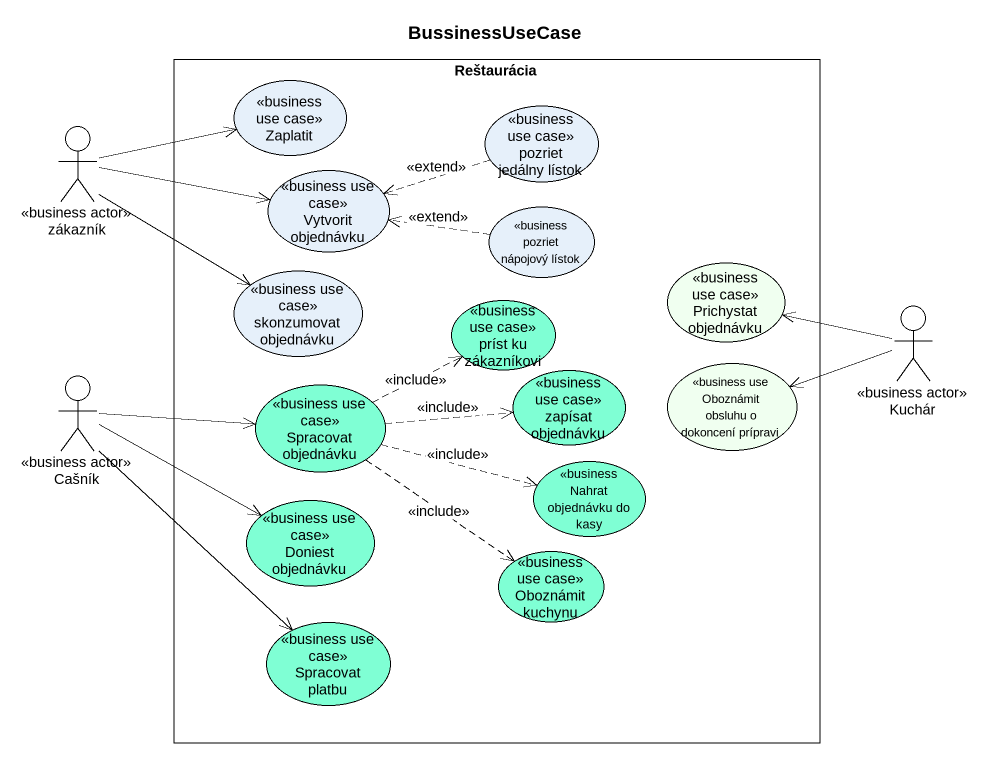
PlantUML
@startuml
title BussinessUseCase
rectangle Reštaurácia {
  usecase Zaplatit <<business use case>>
  usecase "pozriet jedálny lístok" as pozriet_jedálny_lístok <<business use case>>
  usecase "Vytvorit objednávku" as Vytvorit_objednávku <<business use case>>
  usecase "pozriet nápojový lístok" as pozriet_nápojový_lístok <<business use case>>
  usecase "Prichystat objednávku" as Prichystat_objednávku <<business use case>> #F0FFF0
  usecase "skonzumovat objednávku" as skonzumovat_objednávku <<business use case>>
  usecase "príst ku zákazníkovi" as príst_ku_zákazníkovi <<business use case>> #7FFFD4
  usecase "Spracovat objednávku" as Spracovat_objednávku <<business use case>> #7FFFD4
  usecase "zapísat objednávku" as zapísat_objednávku <<business use case>> #7FFFD4
  usecase "Oboznámit obsluhu o dokoncení prípravi" as Oboznámit_obsluhu_o <<business use case>> #F0FFF0
  usecase "Doniest objednávku" as Doniest_objednávku <<business use case>> #7FFFD4
  usecase "Nahrat objednávku do kasy" as Nahrat_objednávku_do_kasy <<business use case>> #7FFFD4
  usecase "Oboznámit kuchynu" as Oboznámit_kuchynu <<business use case>> #7FFFD4
  usecase "Spracovat platbu" as Spracovat_platbu <<business use case>> #7FFFD4
}
actor zákazník <<business actor>>
actor Kuchár <<business actor>>
actor Cašník <<business actor>>
Zaplatit <-left- zákazník
zákazník -right-> Vytvorit_objednávku
pozriet_jedálny_lístok .left.> Vytvorit_objednávku : <<extend>>
pozriet_nápojový_lístok .left.> Vytvorit_objednávku : <<extend>>
Prichystat_objednávku <-right- Kuchár
skonzumovat_objednávku <-left- zákazník
Spracovat_objednávku .right.> príst_ku_zákazníkovi : <<include>>
Spracovat_objednávku <-left- Cašník
Spracovat_objednávku .right.> zapísat_objednávku : <<include>>
Spracovat_objednávku .right.> Nahrat_objednávku_do_kasy : <<include>>
Spracovat_objednávku ..> Oboznámit_kuchynu : <<include>>
Oboznámit_obsluhu_o <-right- Kuchár
Doniest_objednávku <-left- Cašník
Spracovat_platbu <-up- Cašník
@enduml
